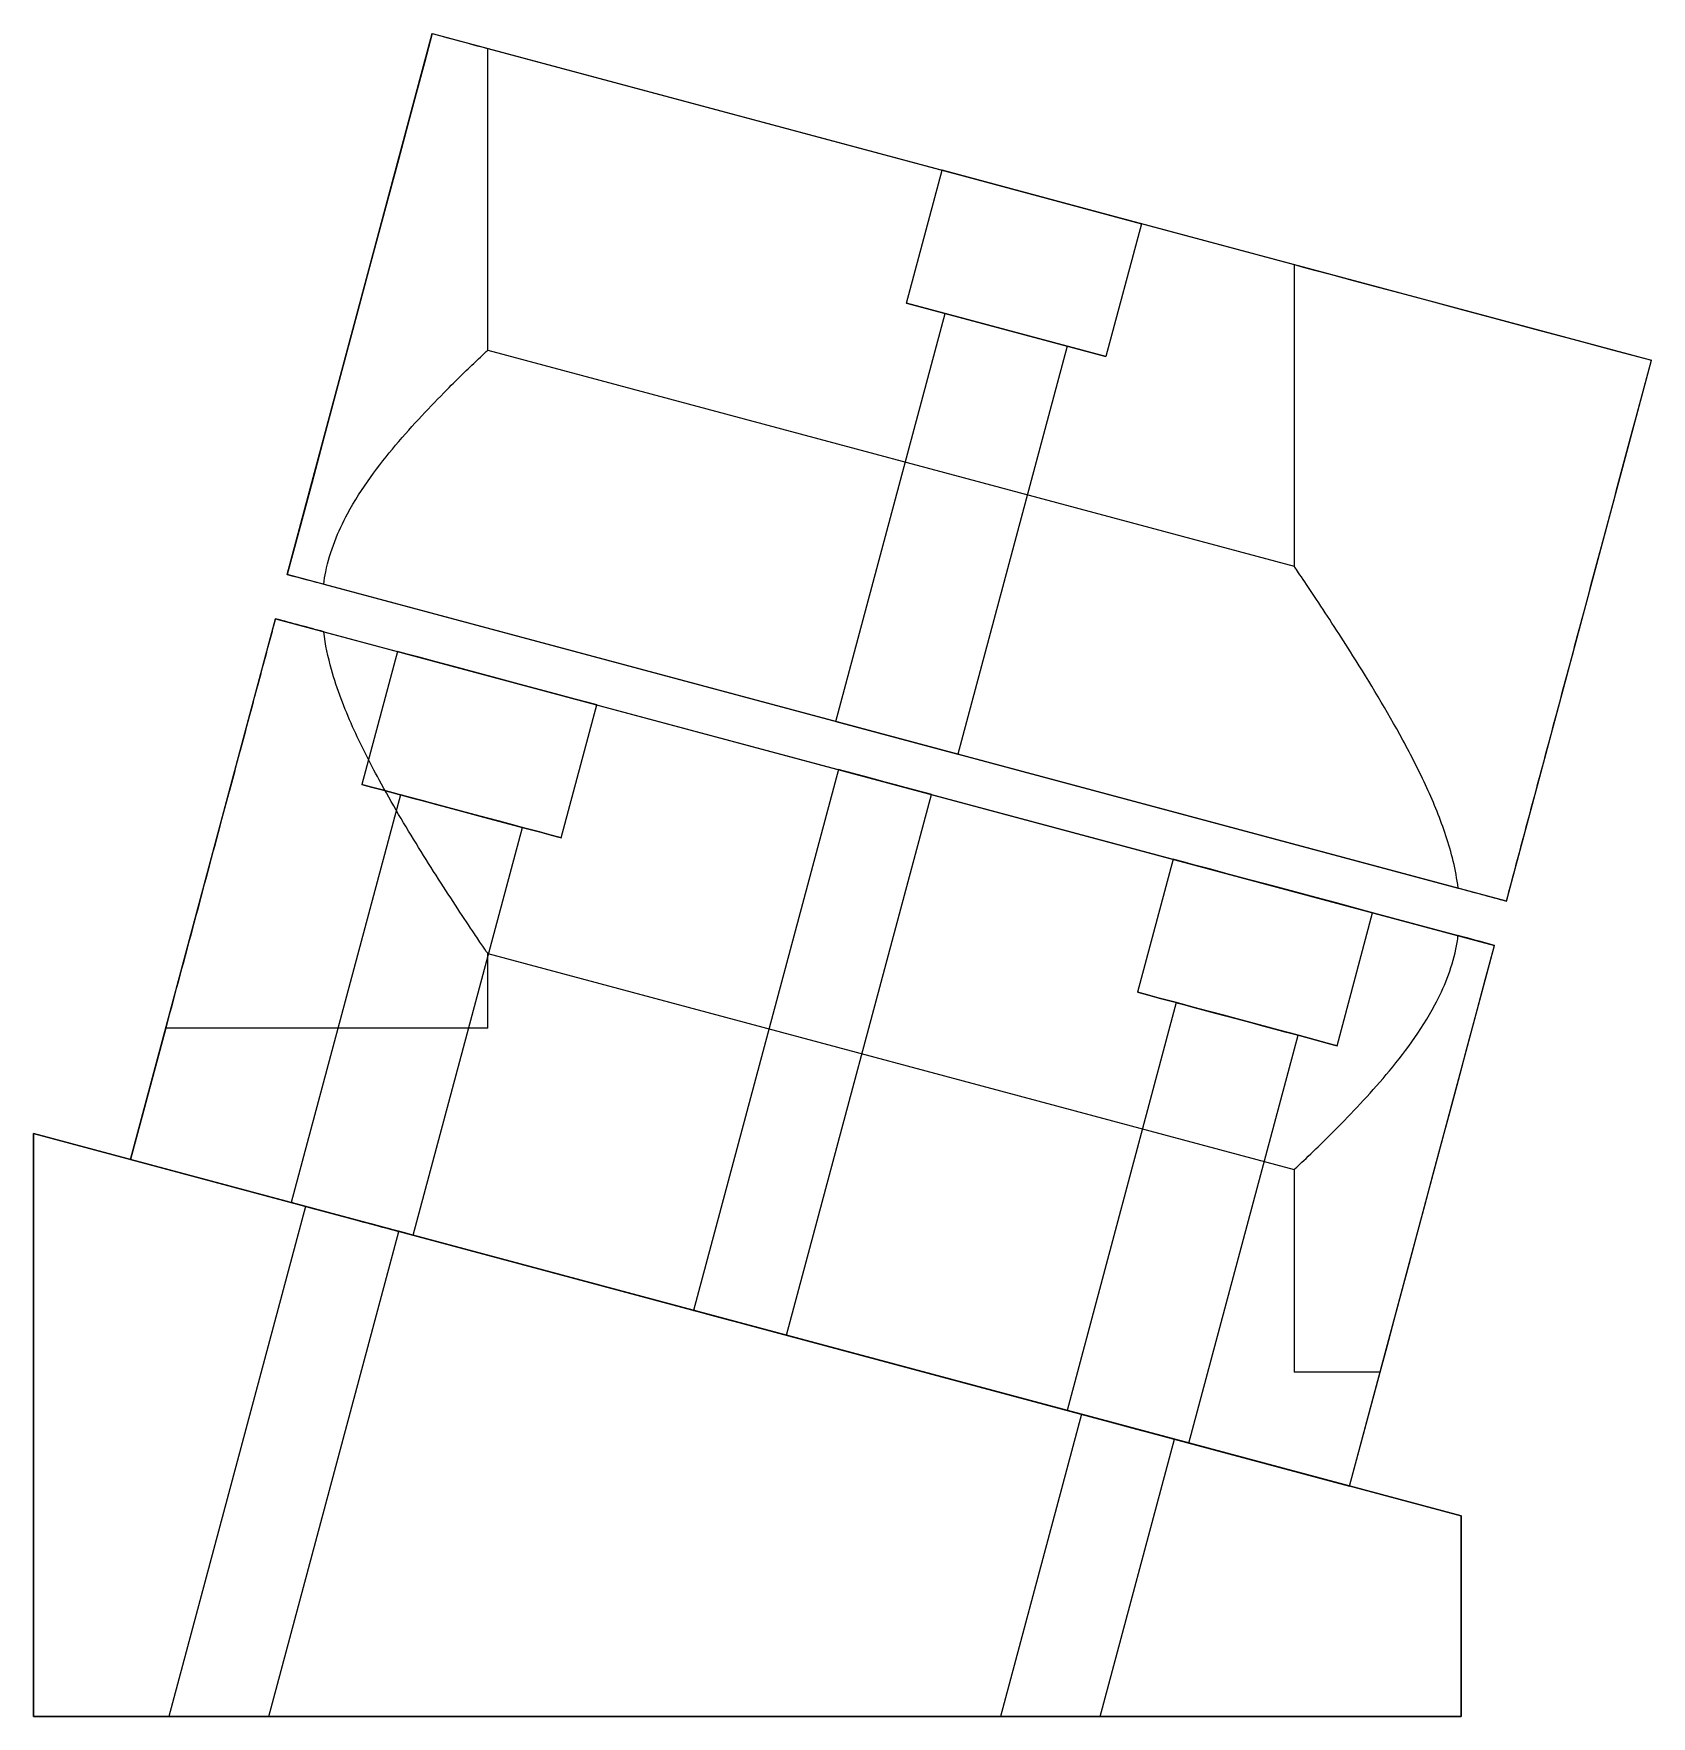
# Model space of a CAD drawing. Extents: x 1 to 618, y 1 to 540.
# Drawn here: x 368.2 to 617.6, y 280.6 to 540 of the extents above; entities that cross this region are included whole.
import ezdxf

# ---------------------------------------------------------------- set-up
doc = ezdxf.new("R2010")
doc.units = 0
doc.layers.add('drawing_export', color=7, linetype='CONTINUOUS')

msp = doc.modelspace()

# ---------------------------------------------------------------- linework, layer by layer
at = {"layer": 'drawing_export', "color": 7}
for p, q in [((407.330757, 456.672535), (429.675067, 540.033791)), ((429.675067, 540.033791), (428.472239, 535.55246)), ((429.675067, 540.033791), (430.82483, 539.725722)), ((429.675067, 540.033791), (617.617032, 489.684775)), ((429.675067, 540.033791), (429.675067, 540.033791)), ((430.82483, 539.725722), (431.896762, 539.43852)), ((431.896762, 539.43852), (432.890865, 539.172187)), ((432.890865, 539.172187), (433.803599, 538.927429)), ((433.803599, 538.927429), (434.634966, 538.704954)), ((434.634966, 538.704954), (435.381427, 538.504762)), ((435.381427, 538.504762), (436.042983, 538.327207)), ((436.042983, 538.327207), (436.619633, 538.172641)), ((436.619633, 538.172641), (437.10784, 538.041774)), ((437.10784, 538.041774), (437.511141, 537.93425)), ((437.511141, 537.93425), (437.822462, 537.85007)), ((437.822462, 537.85007), (438.048877, 537.790296)), ((438.048877, 537.790296), (438.18331, 537.754219)), ((438.18331, 537.754219), (438.225763, 537.742193)), ((438.225763, 537.742193), (562.552247, 504.437092)), ((438.225763, 491.238209), (438.225763, 537.742193)), ((428.472239, 535.55246), (427.202193, 530.809039)), ((427.202193, 530.809039), (425.861393, 525.811311)), ((425.861393, 525.811311), (424.456914, 520.567057)), ((424.456914, 520.567057), (422.988755, 515.085472)), ((502.775205, 498.48014), (508.269301, 518.978607)), ((539.022798, 510.73996), (508.269301, 518.978607)), ((508.269301, 518.978607), (539.022798, 510.73996)), ((508.269301, 518.978607), (508.269301, 518.978607)), ((422.988755, 515.085472), (421.456918, 509.3754)), ((421.456918, 509.3754), (419.868476, 503.446036)), ((539.022798, 510.73996), (533.528701, 490.241139)), ((539.022798, 510.73996), (539.022798, 510.73996)), ((419.868476, 503.446036), (418.223432, 497.307637)), ((562.552247, 504.437092), (562.902483, 504.343009)), ((562.552247, 504.437092), (562.552247, 457.933109)), ((562.902483, 504.343009), (563.949651, 504.061821)), ((563.949651, 504.061821), (565.683139, 503.597418)), ((565.683139, 503.597418), (568.078183, 502.956166)), ((568.078183, 502.956166), (571.099406, 502.146555)), ((571.099406, 502.146555), (574.711429, 501.17955)), ((574.711429, 501.17955), (578.861188, 500.067883)), ((533.528701, 490.241139), (502.775205, 498.48014)), ((502.775205, 498.48014), (533.528701, 490.241139)), ((578.861188, 500.067883), (583.492078, 498.826762)), ((583.492078, 498.826762), (588.547495, 497.472813)), ((418.223432, 497.307637), (416.525321, 490.970107)), ((491.907295, 434.01546), (508.75397, 496.877896)), ((527.549936, 491.84303), (508.75397, 496.877896)), ((508.75397, 496.877896), (527.549936, 491.84303)), ((588.547495, 497.472813), (593.956686, 496.024073)), ((593.956686, 496.024073), (599.645358, 494.499996)), ((599.645358, 494.499996), (605.53568, 492.92145)), ((605.53568, 492.92145), (611.556898, 491.308948)), ((416.525321, 490.970107), (414.774144, 484.444058)), ((438.225763, 491.238209), (562.552247, 457.933109)), ((527.549936, 491.84303), (510.70326, 428.980594)), ((611.556898, 491.308948), (617.617032, 489.684775)), ((595.27626, 406.323519), (617.617032, 489.684775)), ((617.617032, 489.684775), (617.617032, 489.684775)), ((414.774144, 484.444058), (412.976976, 477.739745)), ((412.976976, 477.739745), (411.137356, 470.868842)), ((411.137356, 470.868842), (409.255283, 463.842666)), ((409.255283, 463.842666), (407.330757, 456.672535)), ((595.27626, 406.323519), (407.330757, 456.672535)), ((407.330757, 456.672535), (407.330757, 456.672535)), ((412.945137, 455.168972), (587.832874, 408.317659)), ((383.160979, 366.478221), (405.50175, 449.839477)), ((405.50175, 449.839477), (593.447253, 399.490815)), ((412.945137, 447.845691), (587.832874, 400.994024)), ((424.294178, 444.804611), (418.800082, 424.306144)), ((424.294178, 444.804611), (424.679791, 444.701332)), ((424.679791, 444.701332), (424.294178, 444.804611)), ((424.679791, 444.701332), (425.81894, 444.396799)), ((425.81894, 444.396799), (424.679791, 444.701332)), ((425.81894, 444.396799), (427.651485, 443.905869)), ((427.651485, 443.905869), (425.81894, 444.396799)), ((427.651485, 443.905869), (430.085444, 443.253653)), ((430.085444, 443.253653), (427.651485, 443.905869)), ((430.085444, 443.253653), (433.000534, 442.472691)), ((433.000534, 442.472691), (430.085444, 443.253653)), ((433.000534, 442.472691), (436.251709, 441.601891)), ((436.251709, 441.601891), (433.000534, 442.472691)), ((436.251709, 441.601891), (439.672695, 440.685111)), ((439.672695, 440.685111), (436.251709, 441.601891)), ((439.672695, 440.685111), (443.093681, 439.768684)), ((443.093681, 439.768684), (439.672695, 440.685111)), ((443.093681, 439.768684), (446.344856, 438.897883)), ((446.344856, 438.897883), (443.093681, 439.768684)), ((446.344856, 438.897883), (449.259946, 438.116922)), ((449.259946, 438.116922), (446.344856, 438.897883)), ((449.259946, 438.116922), (451.693905, 437.464706)), ((451.693905, 437.464706), (449.259946, 438.116922)), ((449.557116, 416.067144), (455.051212, 436.565964)), ((451.693905, 437.464706), (453.52645, 436.973776)), ((453.52645, 436.973776), (451.693905, 437.464706)), ((453.52645, 436.973776), (454.6656, 436.669243)), ((454.6656, 436.669243), (453.52645, 436.973776)), ((454.6656, 436.669243), (455.051212, 436.565964)), ((455.051212, 436.565964), (454.6656, 436.669243)), ((510.70326, 428.980594), (491.907295, 434.01546)), ((491.907295, 434.01546), (510.70326, 428.980594)), ((492.296445, 426.587485), (469.955673, 343.226229)), ((492.296445, 426.587485), (492.47687, 426.539382)), ((492.47687, 426.539382), (492.296445, 426.587485)), ((492.47687, 426.539382), (493.007529, 426.397196)), ((493.007529, 426.397196), (492.47687, 426.539382)), ((493.007529, 426.397196), (493.86366, 426.168001)), ((493.86366, 426.168001), (493.007529, 426.397196)), ((493.86366, 426.168001), (494.999272, 425.863823)), ((494.999272, 425.863823), (493.86366, 426.168001)), ((494.999272, 425.863823), (496.361298, 425.499162)), ((496.361298, 425.499162), (494.999272, 425.863823)), ((496.361298, 425.499162), (497.875447, 425.092765)), ((497.875447, 425.092765), (496.361298, 425.499162)), ((418.800082, 424.306144), (419.185694, 424.202865)), ((419.185694, 424.202865), (418.800082, 424.306144)), ((419.185694, 424.202865), (420.324844, 423.897979)), ((420.324844, 423.897979), (419.185694, 424.202865)), ((420.324844, 423.897979), (422.157388, 423.407402)), ((422.157388, 423.407402), (420.324844, 423.897979)), ((422.157388, 423.407402), (424.591347, 422.755186)), ((424.591347, 422.755186), (422.157388, 423.407402)), ((497.875447, 425.092765), (499.474502, 424.665146)), ((499.474502, 424.665146), (497.875447, 425.092765)), ((499.474502, 424.665146), (501.070018, 424.237527)), ((501.070018, 424.237527), (499.474502, 424.665146)), ((501.070018, 424.237527), (502.587705, 423.83113)), ((502.587705, 423.83113), (501.070018, 424.237527)), ((502.587705, 423.83113), (503.946194, 423.466469)), ((503.946194, 423.466469), (502.587705, 423.83113)), ((503.946194, 423.466469), (505.085343, 423.162291)), ((505.085343, 423.162291), (503.946194, 423.466469)), ((505.085343, 423.162291), (505.937936, 422.933095)), ((505.937936, 422.933095), (505.085343, 423.162291)), ((505.937936, 422.933095), (506.468596, 422.790909)), ((506.468596, 422.790909), (505.937936, 422.933095)), ((424.782385, 422.7039), (407.935709, 359.841464)), ((424.591347, 422.755186), (427.506438, 421.973871)), ((427.506438, 421.973871), (424.591347, 422.755186)), ((424.782385, 422.7039), (425.015875, 422.640942)), ((425.015875, 422.640942), (424.782385, 422.7039)), ((425.015875, 422.640942), (425.712808, 422.454898)), ((425.712808, 422.454898), (425.015875, 422.640942)), ((425.712808, 422.454898), (426.830731, 422.154964)), ((426.830731, 422.154964), (425.712808, 422.454898)), ((426.830731, 422.154964), (428.320116, 421.756348)), ((428.320116, 421.756348), (426.830731, 422.154964)), ((427.506438, 421.973871), (430.757613, 421.103425)), ((430.757613, 421.103425), (427.506438, 421.973871)), ((428.320116, 421.756348), (430.103133, 421.278858)), ((430.103133, 421.278858), (428.320116, 421.756348)), ((430.103133, 421.278858), (432.0878, 420.746899)), ((432.0878, 420.746899), (430.103133, 421.278858)), ((430.757613, 421.103425), (434.178599, 420.186644)), ((434.178599, 420.186644), (430.757613, 421.103425)), ((432.0878, 420.746899), (434.178599, 420.186644)), ((434.178599, 420.186644), (432.0878, 420.746899)), ((484.308248, 339.381551), (506.64902, 422.742807)), ((506.468596, 422.790909), (506.64902, 422.742807)), ((506.64902, 422.742807), (506.468596, 422.790909)), ((426.728137, 354.806598), (443.574813, 417.669034)), ((434.178599, 420.186644), (436.269398, 419.626389)), ((436.269398, 419.626389), (434.178599, 420.186644)), ((434.178599, 420.186644), (437.599585, 419.269863)), ((437.599585, 419.269863), (434.178599, 420.186644)), ((436.269398, 419.626389), (438.257603, 419.09443)), ((438.257603, 419.09443), (436.269398, 419.626389)), ((437.599585, 419.269863), (440.85076, 418.399063)), ((440.85076, 418.399063), (437.599585, 419.269863)), ((438.257603, 419.09443), (440.037081, 418.61694)), ((440.037081, 418.61694), (438.257603, 419.09443)), ((440.037081, 418.61694), (441.526466, 418.218324)), ((441.526466, 418.218324), (440.037081, 418.61694)), ((440.85076, 418.399063), (443.76585, 417.618102)), ((443.76585, 417.618102), (440.85076, 418.399063)), ((441.526466, 418.218324), (442.644389, 417.91839)), ((442.644389, 417.91839), (441.526466, 418.218324)), ((442.644389, 417.91839), (443.341322, 417.732346)), ((443.341322, 417.732346), (442.644389, 417.91839)), ((443.341322, 417.732346), (443.574813, 417.669034)), ((443.574813, 417.669034), (443.341322, 417.732346)), ((443.76585, 417.618102), (446.199809, 416.965886)), ((446.199809, 416.965886), (443.76585, 417.618102)), ((446.199809, 416.965886), (448.032354, 416.474955)), ((448.032354, 416.474955), (446.199809, 416.965886)), ((448.032354, 416.474955), (449.171503, 416.170423)), ((449.171503, 416.170423), (448.032354, 416.474955)), ((449.171503, 416.170423), (449.557116, 416.067144)), ((449.557116, 416.067144), (449.171503, 416.170423)), ((543.897791, 412.764682), (538.403695, 392.265861)), ((543.897791, 412.764682), (544.283404, 412.661402)), ((544.283404, 412.661402), (543.897791, 412.764682)), ((544.283404, 412.661402), (545.419015, 412.356516)), ((545.419015, 412.356516), (544.283404, 412.661402)), ((545.419015, 412.356516), (547.25156, 411.865939)), ((547.25156, 411.865939), (545.419015, 412.356516)), ((547.25156, 411.865939), (549.685519, 411.21337)), ((549.685519, 411.21337), (547.25156, 411.865939)), ((549.685519, 411.21337), (552.60061, 410.432409)), ((552.60061, 410.432409), (549.685519, 411.21337)), ((552.60061, 410.432409), (555.851784, 409.561608)), ((555.851784, 409.561608), (552.60061, 410.432409)), ((555.851784, 409.561608), (559.27277, 408.645181)), ((559.27277, 408.645181), (555.851784, 409.561608)), ((559.27277, 408.645181), (562.697294, 407.728401)), ((562.697294, 407.728401), (559.27277, 408.645181)), ((562.697294, 407.728401), (565.944931, 406.8576)), ((565.944931, 406.8576), (562.697294, 407.728401)), ((565.944931, 406.8576), (568.863559, 406.076639)), ((568.863559, 406.076639), (565.944931, 406.8576)), ((568.863559, 406.076639), (571.297518, 405.424423)), ((571.297518, 405.424423), (568.863559, 406.076639)), ((571.297518, 405.424423), (573.130063, 404.933493)), ((573.130063, 404.933493), (571.297518, 405.424423)), ((573.130063, 404.933493), (574.265675, 404.62896)), ((574.265675, 404.62896), (573.130063, 404.933493)), ((595.27626, 406.323519), (595.27626, 406.323519)), ((569.157191, 384.026861), (574.651288, 404.525681)), ((574.265675, 404.62896), (574.651288, 404.525681)), ((574.651288, 404.525681), (574.265675, 404.62896)), ((571.102943, 316.129559), (593.447253, 399.490815)), ((592.021547, 394.172992), (593.447253, 399.490815)), ((438.225763, 398.230241), (562.552247, 364.925141)), ((438.225763, 386.749261), (438.225763, 398.230241)), ((538.403695, 392.265861), (538.789307, 392.162582)), ((538.789307, 392.162582), (538.403695, 392.265861)), ((538.789307, 392.162582), (539.924919, 391.85805)), ((539.924919, 391.85805), (538.789307, 392.162582)), ((539.924919, 391.85805), (541.757464, 391.367119)), ((541.757464, 391.367119), (539.924919, 391.85805)), ((590.617068, 388.93192), (592.021547, 394.172992)), ((544.38246, 390.663971), (527.535785, 327.801181)), ((541.757464, 391.367119), (544.191423, 390.714903)), ((544.191423, 390.714903), (541.757464, 391.367119)), ((544.191423, 390.714903), (547.110051, 389.933942)), ((547.110051, 389.933942), (544.191423, 390.714903)), ((544.38246, 390.663971), (544.619488, 390.600659)), ((544.619488, 390.600659), (544.38246, 390.663971)), ((544.619488, 390.600659), (545.312884, 390.414615)), ((545.312884, 390.414615), (544.619488, 390.600659)), ((545.312884, 390.414615), (546.434344, 390.114681)), ((546.434344, 390.114681), (545.312884, 390.414615)), ((546.434344, 390.114681), (547.920191, 389.716065)), ((547.920191, 389.716065), (546.434344, 390.114681)), ((547.110051, 389.933942), (550.357688, 389.063142)), ((550.357688, 389.063142), (547.110051, 389.933942)), ((547.920191, 389.716065), (549.703208, 389.238575)), ((549.703208, 389.238575), (547.920191, 389.716065)), ((549.703208, 389.238575), (551.687875, 388.706616)), ((551.687875, 388.706616), (549.703208, 389.238575)), ((388.591396, 386.749261), (383.160979, 366.478221)), ((438.225763, 386.749261), (388.591396, 386.749261)), ((394.237615, 386.749261), (388.591396, 386.749261)), ((399.781239, 386.749261), (394.237615, 386.749261)), ((405.165666, 386.749261), (399.781239, 386.749261)), ((410.32014, 386.749261), (405.165666, 386.749261)), ((415.188058, 386.749261), (410.32014, 386.749261)), ((419.712816, 386.749261), (415.188058, 386.749261)), ((423.841348, 386.749261), (419.712816, 386.749261)), ((427.520589, 386.749261), (423.841348, 386.749261)), ((430.711622, 386.749261), (427.520589, 386.749261)), ((433.375534, 386.749261), (430.711622, 386.749261)), ((435.476946, 386.749261), (433.375534, 386.749261)), ((436.99817, 386.749261), (435.476946, 386.749261)), ((437.917981, 386.749261), (436.99817, 386.749261)), ((438.225763, 386.749261), (437.917981, 386.749261)), ((550.357688, 389.063142), (553.778674, 388.146361)), ((553.778674, 388.146361), (550.357688, 389.063142)), ((551.687875, 388.706616), (553.778674, 388.146361)), ((553.778674, 388.146361), (551.687875, 388.706616)), ((553.778674, 388.146361), (555.873011, 387.586106)), ((555.873011, 387.586106), (553.778674, 388.146361)), ((553.778674, 388.146361), (557.203198, 387.22958)), ((557.203198, 387.22958), (553.778674, 388.146361)), ((555.873011, 387.586106), (557.857678, 387.054147)), ((557.857678, 387.054147), (555.873011, 387.586106)), ((557.203198, 387.22958), (560.450835, 386.359134)), ((560.450835, 386.359134), (557.203198, 387.22958)), ((557.857678, 387.054147), (559.640694, 386.576657)), ((559.640694, 386.576657), (557.857678, 387.054147)), ((559.640694, 386.576657), (561.126542, 386.178041)), ((561.126542, 386.178041), (559.640694, 386.576657)), ((589.233815, 383.772907), (590.617068, 388.93192)), ((546.33175, 322.766315), (563.178426, 385.629105)), ((560.450835, 386.359134), (563.369463, 385.577819)), ((563.369463, 385.577819), (560.450835, 386.359134)), ((561.126542, 386.178041), (562.248002, 385.878461)), ((562.248002, 385.878461), (561.126542, 386.178041)), ((562.248002, 385.878461), (562.941398, 385.692063)), ((562.941398, 385.692063), (562.248002, 385.878461)), ((562.941398, 385.692063), (563.178426, 385.629105)), ((563.178426, 385.629105), (562.941398, 385.692063)), ((563.369463, 385.577819), (565.803422, 384.925603)), ((565.803422, 384.925603), (563.369463, 385.577819)), ((565.803422, 384.925603), (567.635967, 384.435026)), ((567.635967, 384.435026), (565.803422, 384.925603)), ((567.635967, 384.435026), (568.771578, 384.13014)), ((568.771578, 384.13014), (567.635967, 384.435026)), ((568.771578, 384.13014), (569.157191, 384.026861)), ((569.157191, 384.026861), (568.771578, 384.13014)), ((587.875326, 378.700195), (589.233815, 383.772907)), ((586.538064, 373.718737), (587.875326, 378.700195)), ((585.229104, 368.832777), (586.538064, 373.718737)), ((368.224678, 370.479233), (368.224678, 280.640384)), ((588.285703, 311.527263), (368.224678, 370.479233)), ((368.224678, 280.640384), (368.224678, 370.479233)), ((368.224678, 370.479233), (588.285703, 311.527263)), ((583.948445, 364.046913), (585.229104, 368.832777)), ((383.160979, 366.478221), (571.102943, 316.129559)), ((383.160979, 366.478221), (571.102943, 316.129559)), ((562.552247, 364.925141), (562.552247, 333.694822)), ((582.69255, 359.365035), (583.948445, 364.046913)), ((410.153867, 359.246547), (389.086678, 280.640384)), ((407.935709, 359.841464), (408.1692, 359.778506)), ((408.1692, 359.778506), (407.935709, 359.841464)), ((408.1692, 359.778506), (408.866133, 359.592108)), ((408.866133, 359.592108), (408.1692, 359.778506)), ((408.866133, 359.592108), (409.984056, 359.292174)), ((409.984056, 359.292174), (408.866133, 359.592108)), ((409.984056, 359.292174), (411.473441, 358.893558)), ((411.473441, 358.893558), (409.984056, 359.292174)), ((410.153867, 359.246547), (410.334291, 359.198091)), ((410.334291, 359.198091), (410.153867, 359.246547)), ((410.334291, 359.198091), (410.864951, 359.055905)), ((410.864951, 359.055905), (410.334291, 359.198091)), ((410.864951, 359.055905), (411.721082, 358.827063)), ((411.721082, 358.827063), (410.864951, 359.055905)), ((411.473441, 358.893558), (413.252919, 358.416422)), ((413.252919, 358.416422), (411.473441, 358.893558)), ((411.721082, 358.827063), (412.856693, 358.522531)), ((412.856693, 358.522531), (411.721082, 358.827063)), ((412.856693, 358.522531), (414.21872, 358.158224)), ((414.21872, 358.158224), (412.856693, 358.522531)), ((413.252919, 358.416422), (415.241124, 357.884109)), ((415.241124, 357.884109), (413.252919, 358.416422)), ((414.21872, 358.158224), (415.732869, 357.751827)), ((415.732869, 357.751827), (414.21872, 358.158224)), ((581.464958, 354.791743), (582.69255, 359.365035)), ((404.472271, 280.640384), (424.506442, 355.401515)), ((415.241124, 357.884109), (417.331923, 357.323854)), ((417.331923, 357.323854), (415.241124, 357.884109)), ((415.732869, 357.751827), (417.331923, 357.323854)), ((417.331923, 357.323854), (415.732869, 357.751827)), ((417.331923, 357.323854), (419.422722, 356.763953)), ((419.422722, 356.763953), (417.331923, 357.323854)), ((417.331923, 357.323854), (418.92744, 356.896236)), ((418.92744, 356.896236), (417.331923, 357.323854)), ((418.92744, 356.896236), (420.445127, 356.489839)), ((420.445127, 356.489839), (418.92744, 356.896236)), ((419.422722, 356.763953), (421.407389, 356.23164)), ((421.407389, 356.23164), (419.422722, 356.763953)), ((420.445127, 356.489839), (421.807153, 356.125531)), ((421.807153, 356.125531), (420.445127, 356.489839)), ((421.407389, 356.23164), (423.190406, 355.754504)), ((423.190406, 355.754504), (421.407389, 356.23164)), ((421.807153, 356.125531), (422.942765, 355.820999)), ((422.942765, 355.820999), (421.807153, 356.125531)), ((422.942765, 355.820999), (423.795358, 355.592157)), ((423.795358, 355.592157), (422.942765, 355.820999)), ((423.190406, 355.754504), (424.679791, 355.355888)), ((424.679791, 355.355888), (423.190406, 355.754504)), ((423.795358, 355.592157), (424.326018, 355.449972)), ((424.326018, 355.449972), (423.795358, 355.592157)), ((424.326018, 355.449972), (424.506442, 355.401515)), ((424.506442, 355.401515), (424.326018, 355.449972)), ((424.679791, 355.355888), (425.797714, 355.055954)), ((425.797714, 355.055954), (424.679791, 355.355888)), ((425.797714, 355.055954), (426.494647, 354.869556)), ((426.494647, 354.869556), (425.797714, 355.055954)), ((426.494647, 354.869556), (426.728137, 354.806598)), ((426.728137, 354.806598), (426.494647, 354.869556)), ((580.269205, 350.331279), (581.464958, 354.791743)), ((579.105291, 345.987536), (580.269205, 350.331279)), ((577.973217, 341.764402), (579.105291, 345.987536)), ((469.955673, 343.226229), (470.136098, 343.178126)), ((470.136098, 343.178126), (469.955673, 343.226229)), ((470.136098, 343.178126), (470.666757, 343.03594)), ((470.666757, 343.03594), (470.136098, 343.178126)), ((470.666757, 343.03594), (471.522888, 342.807099)), ((471.522888, 342.807099), (470.666757, 343.03594)), ((471.522888, 342.807099), (472.6585, 342.502566)), ((472.6585, 342.502566), (471.522888, 342.807099)), ((472.6585, 342.502566), (474.016989, 342.137906)), ((474.016989, 342.137906), (472.6585, 342.502566)), ((474.016989, 342.137906), (475.534675, 341.731862)), ((475.534675, 341.731862), (474.016989, 342.137906)), ((475.534675, 341.731862), (477.13373, 341.30389)), ((477.13373, 341.30389), (475.534675, 341.731862)), ((477.13373, 341.30389), (478.729247, 340.876271)), ((478.729247, 340.876271), (477.13373, 341.30389)), ((478.729247, 340.876271), (480.246933, 340.469874)), ((480.246933, 340.469874), (478.729247, 340.876271)), ((480.246933, 340.469874), (481.605422, 340.105213)), ((481.605422, 340.105213), (480.246933, 340.469874)), ((481.605422, 340.105213), (482.741034, 339.801034)), ((482.741034, 339.801034), (481.605422, 340.105213)), ((576.87652, 337.665416), (577.973217, 341.764402)), ((482.741034, 339.801034), (483.597165, 339.571839)), ((483.597165, 339.571839), (482.741034, 339.801034)), ((483.597165, 339.571839), (484.127824, 339.429653)), ((484.127824, 339.429653), (483.597165, 339.571839)), ((484.127824, 339.429653), (484.308248, 339.381551)), ((484.308248, 339.381551), (484.127824, 339.429653)), ((575.811663, 333.694822), (576.87652, 337.665416)), ((575.811663, 333.694822), (562.552247, 333.694822)), ((562.623002, 333.694822), (562.552247, 333.694822)), ((562.831728, 333.694822), (562.623002, 333.694822)), ((563.185501, 333.694822), (562.831728, 333.694822)), ((563.677246, 333.694822), (563.185501, 333.694822)), ((564.3105, 333.694822), (563.677246, 333.694822)), ((565.074649, 333.694822), (564.3105, 333.694822)), ((565.976771, 333.694822), (565.074649, 333.694822)), ((567.013326, 333.694822), (565.976771, 333.694822)), ((568.17724, 333.694822), (567.013326, 333.694822)), ((569.464974, 333.694822), (568.17724, 333.694822)), ((570.876528, 333.694822), (569.464974, 333.694822)), ((572.408366, 333.694822), (570.876528, 333.694822)), ((571.102943, 316.129559), (575.811663, 333.694822)), ((574.056949, 333.694822), (572.408366, 333.694822)), ((575.811663, 333.694822), (574.056949, 333.694822)), ((529.75748, 327.206264), (517.276365, 280.640384)), ((527.535785, 327.801181), (527.772813, 327.738224)), ((527.772813, 327.738224), (527.535785, 327.801181)), ((527.772813, 327.738224), (528.466208, 327.551826)), ((528.466208, 327.551826), (527.772813, 327.738224)), ((528.466208, 327.551826), (529.584131, 327.252245)), ((529.584131, 327.252245), (528.466208, 327.551826)), ((529.584131, 327.252245), (531.073516, 326.853629)), ((531.073516, 326.853629), (529.584131, 327.252245)), ((529.75748, 327.206264), (529.937904, 327.158162)), ((529.937904, 327.158162), (529.75748, 327.206264)), ((529.937904, 327.158162), (530.468564, 327.015976)), ((530.468564, 327.015976), (529.937904, 327.158162)), ((530.468564, 327.015976), (531.321157, 326.786781)), ((531.321157, 326.786781), (530.468564, 327.015976)), ((531.073516, 326.853629), (532.856532, 326.376139)), ((532.856532, 326.376139), (531.073516, 326.853629)), ((531.321157, 326.786781), (532.456769, 326.482602)), ((532.456769, 326.482602), (531.321157, 326.786781)), ((532.456769, 326.482602), (533.818795, 326.117941)), ((533.818795, 326.117941), (532.456769, 326.482602)), ((532.856532, 326.376139), (534.841199, 325.84418)), ((534.841199, 325.84418), (532.856532, 326.376139)), ((533.818795, 326.117941), (535.336482, 325.711544)), ((535.336482, 325.711544), (533.818795, 326.117941)), ((534.841199, 325.84418), (536.931999, 325.283925)), ((536.931999, 325.283925), (534.841199, 325.84418)), ((535.336482, 325.711544), (536.931999, 325.283925)), ((536.931999, 325.283925), (535.336482, 325.711544)), ((536.931999, 325.283925), (539.022798, 324.72367)), ((539.022798, 324.72367), (536.931999, 325.283925)), ((536.931999, 325.283925), (538.531053, 324.855953)), ((538.531053, 324.855953), (536.931999, 325.283925)), ((538.531053, 324.855953), (540.045202, 324.449909)), ((540.045202, 324.449909), (538.531053, 324.855953)), ((539.022798, 324.72367), (541.011003, 324.191711)), ((541.011003, 324.191711), (539.022798, 324.72367)), ((540.045202, 324.449909), (541.407228, 324.085249)), ((541.407228, 324.085249), (540.045202, 324.449909)), ((532.658419, 280.640384), (544.110055, 323.361586)), ((541.011003, 324.191711), (542.790481, 323.714221)), ((542.790481, 323.714221), (541.011003, 324.191711)), ((541.407228, 324.085249), (542.54284, 323.780716)), ((542.54284, 323.780716), (541.407228, 324.085249)), ((542.54284, 323.780716), (543.398971, 323.551875)), ((543.398971, 323.551875), (542.54284, 323.780716)), ((542.790481, 323.714221), (544.279866, 323.315606)), ((544.279866, 323.315606), (542.790481, 323.714221)), ((543.398971, 323.551875), (543.929631, 323.409689)), ((543.929631, 323.409689), (543.398971, 323.551875)), ((543.929631, 323.409689), (544.110055, 323.361586)), ((544.110055, 323.361586), (543.929631, 323.409689)), ((544.279866, 323.315606), (545.397789, 323.015671)), ((545.397789, 323.015671), (544.279866, 323.315606)), ((545.397789, 323.015671), (546.094722, 322.829627)), ((546.094722, 322.829627), (545.397789, 323.015671)), ((546.094722, 322.829627), (546.33175, 322.766315)), ((546.33175, 322.766315), (546.094722, 322.829627)), ((588.285703, 280.640384), (588.285703, 311.527263)), ((588.285703, 311.527263), (588.285703, 280.640384)), ((368.224678, 280.640384), (588.285703, 280.640384)), ((588.285703, 280.640384), (368.224678, 280.640384)), ((389.086678, 280.640384), (389.281253, 280.640384)), ((389.281253, 280.640384), (389.086678, 280.640384)), ((389.281253, 280.640384), (389.850828, 280.640384)), ((389.850828, 280.640384), (389.281253, 280.640384)), ((389.850828, 280.640384), (390.7671, 280.640384)), ((390.7671, 280.640384), (389.850828, 280.640384)), ((390.7671, 280.640384), (391.98408, 280.640384)), ((391.98408, 280.640384), (390.7671, 280.640384)), ((391.98408, 280.640384), (393.441625, 280.640384)), ((393.441625, 280.640384), (391.98408, 280.640384)), ((393.441625, 280.640384), (395.068981, 280.640384)), ((395.068981, 280.640384), (393.441625, 280.640384)), ((395.068981, 280.640384), (396.777706, 280.640384)), ((396.777706, 280.640384), (395.068981, 280.640384)), ((396.777706, 280.640384), (398.489967, 280.640384)), ((398.489967, 280.640384), (396.777706, 280.640384)), ((398.489967, 280.640384), (400.117324, 280.640384)), ((400.117324, 280.640384), (398.489967, 280.640384)), ((400.117324, 280.640384), (401.574869, 280.640384)), ((401.574869, 280.640384), (400.117324, 280.640384)), ((401.574869, 280.640384), (402.791848, 280.640384)), ((402.791848, 280.640384), (401.574869, 280.640384)), ((402.791848, 280.640384), (403.708121, 280.640384)), ((403.708121, 280.640384), (402.791848, 280.640384)), ((403.708121, 280.640384), (404.277696, 280.640384)), ((404.277696, 280.640384), (403.708121, 280.640384)), ((404.277696, 280.640384), (404.472271, 280.640384)), ((404.472271, 280.640384), (404.277696, 280.640384)), ((517.276365, 280.640384), (517.47094, 280.640384)), ((517.47094, 280.640384), (517.276365, 280.640384)), ((517.47094, 280.640384), (518.036977, 280.640384)), ((518.036977, 280.640384), (517.47094, 280.640384)), ((518.036977, 280.640384), (518.953249, 280.640384)), ((518.953249, 280.640384), (518.036977, 280.640384)), ((518.953249, 280.640384), (520.173766, 280.640384)), ((520.173766, 280.640384), (518.953249, 280.640384)), ((520.173766, 280.640384), (521.631312, 280.640384)), ((521.631312, 280.640384), (520.173766, 280.640384)), ((521.631312, 280.640384), (523.25513, 280.640384)), ((523.25513, 280.640384), (521.631312, 280.640384)), ((523.25513, 280.640384), (524.967392, 280.640384)), ((524.967392, 280.640384), (523.25513, 280.640384)), ((524.967392, 280.640384), (526.679654, 280.640384)), ((526.679654, 280.640384), (524.967392, 280.640384)), ((526.679654, 280.640384), (528.303472, 280.640384)), ((528.303472, 280.640384), (526.679654, 280.640384)), ((528.303472, 280.640384), (529.764555, 280.640384)), ((529.764555, 280.640384), (528.303472, 280.640384)), ((529.764555, 280.640384), (530.981535, 280.640384)), ((530.981535, 280.640384), (529.764555, 280.640384)), ((530.981535, 280.640384), (531.897807, 280.640384)), ((531.897807, 280.640384), (530.981535, 280.640384)), ((531.897807, 280.640384), (532.467382, 280.640384)), ((532.467382, 280.640384), (531.897807, 280.640384)), ((532.467382, 280.640384), (532.658419, 280.640384)), ((532.658419, 280.640384), (532.467382, 280.640384))]:
    msp.add_line(p, q, dxfattribs=at)
for points in [[(436.814208, 489.905482), (437.631424, 490.682199), (438.229301, 491.238917), (438.225763, 491.238209)], [(431.914451, 485.124216), (433.803599, 487.025687), (435.565389, 488.718831), (436.814208, 489.905482)], [(606.243226, 447.241224), (609.996759, 461.251133), (613.817509, 475.503324), (617.617032, 489.684775)], [(424.028848, 476.593062), (426.706911, 479.770315), (429.441577, 482.63667), (431.914451, 485.124216)], [(416.617302, 466.037351), (418.778855, 470.014665), (421.396776, 473.454361), (424.028848, 476.593062)], [(413.263533, 457.087421), (413.910937, 460.287664), (415.163294, 463.349259), (416.617302, 466.037351)], [(407.330757, 456.672535), (409.262359, 456.155431), (411.133818, 455.654244), (412.945137, 455.168972)], [(412.945137, 455.168972), (413.026505, 455.802442), (413.132636, 456.441925), (413.263533, 457.087421)], [(563.663095, 456.289128), (563.065218, 457.17443), (562.559323, 457.921083), (562.552247, 457.933109)], [(566.012148, 452.782584), (565.141866, 454.090199), (564.32465, 455.307975), (563.663095, 456.289128)], [(568.732663, 448.642215), (567.791627, 450.090248), (566.868279, 451.4923), (566.012148, 452.782584)], [(405.50175, 449.839477), (405.116138, 448.399933), (404.730525, 446.960036), (404.344912, 445.520138)], [(412.945137, 447.845691), (410.560706, 448.483996), (408.079589, 449.148592), (405.50175, 449.839477)], [(414.133814, 442.032693), (413.61023, 443.898441), (413.192778, 445.828561), (412.945137, 447.845691)], [(571.612377, 444.142845), (570.632425, 445.693096), (569.6737, 447.192768), (568.732663, 448.642215)], [(604.640634, 441.255976), (605.174831, 443.251177), (605.709029, 445.246377), (606.243226, 447.241224)], [(404.344912, 445.520138), (403.952224, 444.067508), (403.563074, 442.614524), (403.173923, 441.161893)], [(579.296328, 431.147337), (576.823454, 435.700115), (574.191383, 440.047042), (571.612377, 444.142845)], [(403.173923, 441.161893), (402.781235, 439.696883), (402.388547, 438.232227), (401.995859, 436.767217)], [(417.402678, 433.194885), (416.146783, 436.01349), (414.997021, 438.954828), (414.133814, 442.032693)], [(603.045117, 435.307866), (603.575777, 437.290688), (604.106437, 439.273509), (604.640634, 441.255976)], [(401.995859, 436.767217), (401.603171, 435.291243), (401.206945, 433.814914), (400.810719, 432.33894)], [(421.478144, 425.022733), (420.038288, 427.675808), (418.665648, 430.374511), (417.402678, 433.194885)], [(601.463752, 429.402554), (601.990873, 431.370873), (602.517995, 433.339547), (603.045117, 435.307866)], [(400.810719, 432.33894), (400.410955, 430.852355), (400.01473, 429.365415), (399.614966, 427.87883)], [(583.010946, 423.774539), (581.839957, 426.303467), (580.601751, 428.760949), (579.296328, 431.147337)], [(599.892999, 423.545697), (600.416583, 425.498101), (600.940167, 427.45015), (601.463752, 429.402554)], [(399.614966, 427.87883), (398.815439, 424.891512), (398.008836, 421.890399), (397.202233, 418.875492)], [(427.563042, 414.59223), (425.500544, 417.936782), (423.466349, 421.360915), (421.478144, 425.022733)], [(585.950801, 416.393959), (585.105283, 418.951537), (584.104105, 421.380722), (583.010946, 423.774539)], [(598.336397, 417.74331), (598.856444, 419.677321), (599.372952, 421.611686), (599.892999, 423.545697)], [(397.202233, 418.875492), (394.368511, 408.308109), (391.488798, 397.55362), (388.591396, 386.749261)], [(596.797484, 412.000698), (597.310455, 413.914902), (597.823426, 415.829106), (598.336397, 417.74331)], [(587.832874, 408.317659), (587.482638, 411.159254), (586.796318, 413.838857), (585.950801, 416.393959)], [(433.601949, 405.146418), (431.716338, 408.007467), (429.614926, 411.265363), (427.563042, 414.59223)], [(595.27626, 406.323519), (595.785693, 408.216148), (596.291589, 410.108423), (596.797484, 412.000698)], [(587.832874, 408.317659), (590.217304, 407.679354), (592.698421, 407.014642), (595.27626, 406.323519)], [(436.180955, 401.261772), (435.399116, 402.427201), (434.518221, 403.750733), (433.601949, 405.146418)], [(437.472226, 399.347568), (437.10784, 399.88554), (436.662086, 400.543769), (436.180955, 401.261772)], [(587.475563, 398.896251), (587.624147, 399.602583), (587.74443, 400.30184), (587.832874, 400.994024)], [(593.447253, 399.490815), (591.515652, 400.007682), (589.644192, 400.508753), (587.832874, 400.994024)], [(438.225763, 398.230241), (438.225763, 398.233071), (437.893216, 398.721525), (437.472226, 399.347568)], [(584.259765, 390.312397), (585.646556, 392.902161), (586.835233, 395.830766), (587.475563, 398.896251)], [(576.749162, 379.571349), (579.420149, 382.75886), (582.084061, 386.255855), (584.259765, 390.312397)], [(568.906012, 371.080163), (571.364735, 373.558513), (574.085251, 376.411073), (576.749162, 379.571349)], [(565.895403, 368.111944), (566.825826, 369.007857), (567.827004, 369.997499), (568.906012, 371.080163)], [(563.217341, 365.551183), (563.847057, 366.1461), (564.805782, 367.056161), (565.895403, 368.111944)], [(562.552247, 364.925141), (562.548709, 364.923372), (562.810502, 365.167069), (563.217341, 365.551183)]]:
    msp.add_open_spline(points, degree=3, dxfattribs=at)

doc.saveas('drawing.dxf')
